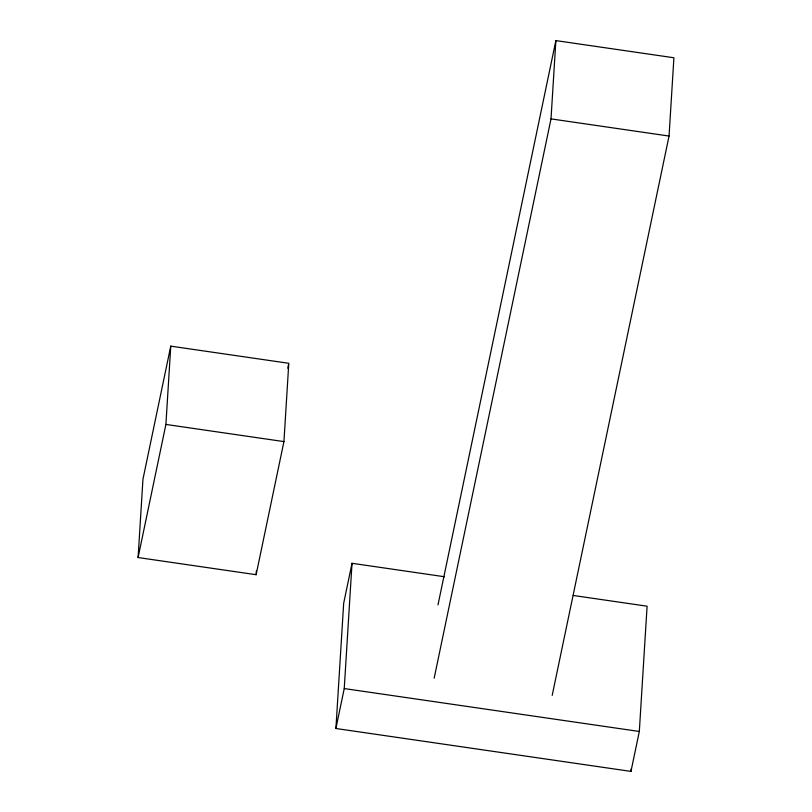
<?xml version="1.0" encoding="UTF-8"?>
<svg xmlns="http://www.w3.org/2000/svg" width="812" height="812" viewBox="0 0 812 812"><rect width="100%" height="100%" fill="white"/><g stroke="black" fill="none" stroke-linecap="round" stroke-linejoin="round"><path stroke-width="1.22" d="M138.091 557.539L142.953 479.253L170.764 346.145L288.788 363.299L283.936 441.596L256.125 574.703L138.091 557.539L165.902 424.432L170.764 346.145M256.125 574.703L256.359 570.917M573.323 595.48L647.093 606.199L639.318 731.47L630.975 771.4L335.904 728.496L343.679 603.235L352.022 563.295L444.54 576.753M335.904 728.496L344.237 688.566L352.022 563.295M434.166 678.193L551.013 118.887L555.875 40.6L673.909 57.764L669.047 136.051L552.201 695.356M630.975 771.4L631.137 768.873M287.763 368.232L288.534 364.537M437.993 604.869L555.875 40.6M551.013 118.887L669.047 136.051M165.902 424.432L283.936 441.596M344.237 688.566L639.318 731.47"/></g></svg>
